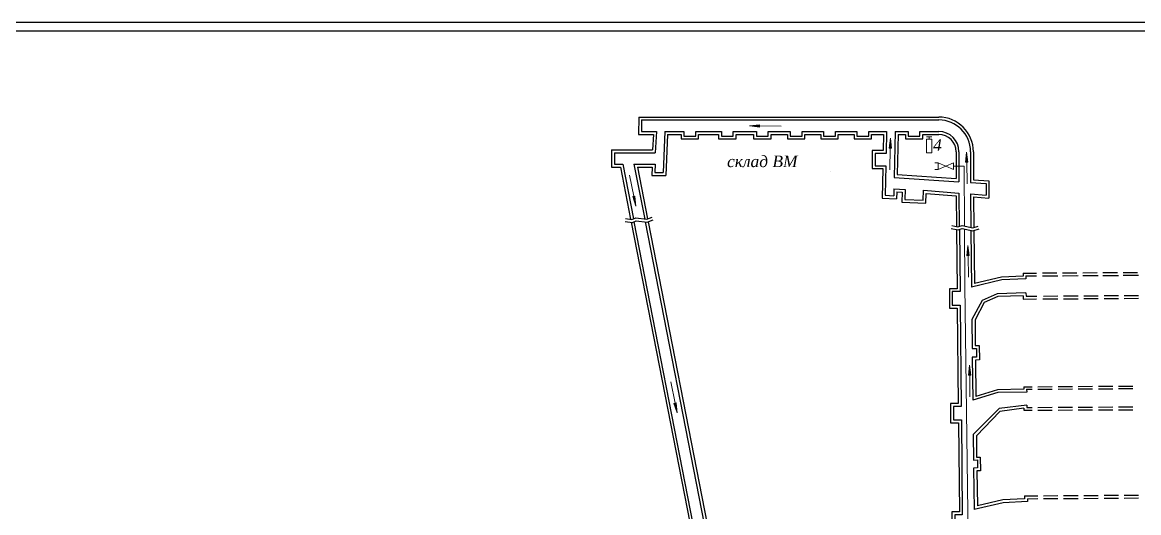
# Model space of a CAD drawing. Header units: millimetres. Extents: x -233 to 1249, y -32 to 414.
# Drawn here: x 20.4 to 407.6, y 243.5 to 413.7 of the extents above; entities that cross this region are included whole.
import ezdxf

# ---------------------------------------------------------------- set-up
doc = ezdxf.new("R2010")
doc.units = ezdxf.units.MM
doc.layers.add('ПОТ', color=1, linetype='Continuous', lineweight=20)
doc.layers.add('Струя', color=1, linetype='Continuous', lineweight=20)
doc.styles.get("Standard").update_dxf_attribs({"font": 'timesi.ttf'})

msp = doc.modelspace()

# ---------------------------------------------------------------- hatches: boundary and pattern name
at = {"layer": 'Струя'}
for color, points in [(1, [(276.11, 377.33), (276.12, 378.14), (272.64, 377.75)]), (1, [(321.07, 370.03), (321.88, 370), (321.56, 373.49)]), (1, [(347.58, 365.13), (348.4, 365.15), (347.9, 368.62)]), (5, [(232.91, 353.41), (232.11, 353.24), (233.21, 349.92)]), (1, [(348.05, 332.7), (348.87, 332.72), (348.37, 336.19)]), (1, [(348.62, 291.27), (349.43, 291.28), (348.99, 294.75)]), (5, [(247.21, 281.61), (246.41, 281.44), (247.51, 278.12)])]:
    msp.add_hatch(color=color, dxfattribs=at).paths.add_polyline_path(points)

# ---------------------------------------------------------------- linework, layer by layer
at = {"lineweight": 30}
msp.add_line((-233.35, 413.68), (1248.75, 413.68), dxfattribs=at)
for p, q in [((-230.35, 410.68), (1245.75, 410.68)), ((234.24, 380.79), (234.1, 374.79)), ((234.24, 380.79), (338.29, 380.79)), ((235.22, 379.79), (235.12, 375.79)), ((235.22, 379.79), (338.29, 379.79)), ((235.12, 375.79), (240.32, 375.79)), ((235.12, 375.79), (240.32, 375.79)), ((240.32, 375.79), (239.96, 368.41)), ((243.25, 375.79), (242.68, 361.59)), ((243.25, 375.79), (249.9, 375.79)), ((243.33, 375.79), (249.9, 375.79)), ((249.9, 375.79), (249.9, 374.2)), ((253.98, 374.2), (253.98, 375.79)), ((253.98, 375.79), (262.9, 375.79)), ((253.98, 375.79), (262.9, 375.79)), ((262.9, 375.79), (262.9, 374.2)), ((266.98, 374.2), (266.98, 375.79)), ((266.98, 375.79), (275.04, 375.79)), ((266.98, 375.79), (275.04, 375.79)), ((275.04, 375.79), (275.04, 374.2)), ((279.11, 374.2), (279.11, 375.79)), ((279.11, 375.79), (286.78, 375.79)), ((279.11, 375.79), (286.78, 375.79)), ((286.78, 375.79), (286.78, 374.2)), ((290.86, 374.2), (290.86, 375.79)), ((290.86, 375.79), (298.34, 375.79)), ((290.86, 375.79), (298.34, 375.79)), ((298.34, 375.79), (298.34, 374.2)), ((302.41, 374.2), (302.41, 375.79)), ((302.41, 375.79), (309.9, 375.79)), ((302.41, 375.79), (309.9, 375.79)), ((309.9, 375.79), (309.9, 374.2)), ((313.98, 374.2), (313.98, 375.79)), ((313.98, 375.79), (320.19, 375.79)), ((313.98, 375.79), (320.19, 375.79)), ((320.19, 375.79), (320.01, 368.21)), ((323.19, 375.79), (322.82, 359.88)), ((323.19, 375.79), (327.7, 375.79)), ((323.19, 375.79), (327.7, 375.79)), ((327.7, 375.79), (327.7, 374.2)), ((331.77, 374.2), (331.77, 375.79)), ((331.77, 375.79), (338.29, 375.79)), ((331.77, 375.79), (337.73, 375.79)), ((234.1, 374.79), (239.3, 374.79)), ((239.3, 374.79), (238.98, 369.41)), ((244.21, 374.79), (243.64, 360.57)), ((244.21, 374.79), (248.9, 374.79)), ((248.9, 374.79), (248.9, 373.2)), ((248.9, 373.2), (254.98, 373.2)), ((249.9, 374.2), (253.98, 374.2)), ((254.98, 373.2), (254.98, 374.79)), ((254.98, 374.79), (261.9, 374.79)), ((261.9, 374.79), (261.9, 373.2)), ((261.9, 373.2), (267.98, 373.2)), ((262.9, 374.2), (266.98, 374.2)), ((267.98, 373.2), (267.98, 374.79)), ((267.98, 374.79), (274.04, 374.79)), ((274.04, 374.79), (274.04, 373.2)), ((274.04, 373.2), (280.11, 373.2)), ((275.04, 374.2), (279.11, 374.2)), ((280.11, 373.2), (280.11, 374.79)), ((280.11, 374.79), (285.78, 374.79)), ((285.78, 374.79), (285.78, 373.2)), ((285.78, 373.2), (291.86, 373.2)), ((286.78, 374.2), (290.86, 374.2)), ((291.86, 373.2), (291.86, 374.79)), ((291.86, 374.79), (297.34, 374.79)), ((297.34, 374.79), (297.34, 373.2)), ((297.34, 373.2), (303.41, 373.2)), ((298.34, 374.2), (302.41, 374.2)), ((303.41, 373.2), (303.41, 374.79)), ((303.41, 374.79), (308.9, 374.79)), ((308.9, 374.79), (308.9, 373.2)), ((308.9, 373.2), (314.98, 373.2)), ((309.9, 374.2), (313.98, 374.2)), ((314.98, 373.2), (314.98, 374.79)), ((314.98, 374.79), (319.17, 374.79)), ((319.17, 374.79), (319.04, 369.21)), ((324.17, 374.79), (323.84, 360.82)), ((324.17, 374.79), (326.7, 374.79)), ((326.7, 374.79), (326.7, 373.2)), ((326.7, 373.2), (332.77, 373.2)), ((327.7, 374.2), (331.77, 374.2)), ((332.77, 373.2), (332.77, 374.79)), ((332.77, 374.79), (338.29, 374.79)), ((224.8, 369.41), (238.98, 369.41)), ((224.8, 369.41), (224.8, 363.39)), ((225.8, 368.41), (239.96, 368.41)), ((225.8, 368.41), (225.8, 364.41)), ((319.04, 369.21), (315.18, 369.21)), ((315.18, 369.21), (315.18, 362.93)), ((320.01, 368.21), (316.18, 368.21)), ((316.18, 368.21), (316.18, 363.93)), ((344.29, 368.79), (344.29, 359.43)), ((345.29, 368.79), (345.29, 358.36)), ((349.29, 368.79), (349.29, 358.09)), ((350.29, 368.79), (350.29, 359.02)), ((225.8, 364.41), (228.68, 364.41)), ((228.68, 364.41), (232.37, 345.49)), ((232.57, 364.41), (236.28, 345.43)), ((232.57, 364.41), (239.86, 364.41)), ((239.86, 364.41), (239.8, 361.59)), ((224.8, 363.39), (227.86, 363.39)), ((227.86, 363.39), (231.38, 345.35)), ((233.79, 363.39), (237.29, 345.45)), ((233.79, 363.39), (238.84, 363.39)), ((233.79, 363.39), (238.84, 363.39)), ((238.84, 363.39), (238.77, 360.57)), ((238.77, 360.57), (243.64, 360.57)), ((238.77, 360.57), (243.64, 360.57)), ((239.8, 361.59), (242.68, 361.59)), ((300.58, 361.76), (300.58, 361.76)), ((315.18, 362.93), (318.87, 362.93)), ((316.18, 363.93), (319.9, 363.93)), ((318.87, 362.93), (318.65, 352.72)), ((319.9, 363.93), (319.67, 353.65)), ((323.84, 360.82), (344.29, 359.43)), ((322.82, 359.88), (345.29, 358.36)), ((349.29, 358.09), (354.67, 357.72)), ((350.29, 359.02), (355.67, 358.66)), ((354.67, 357.72), (354.67, 353.73)), ((355.67, 358.66), (355.67, 352.65)), ((318.65, 352.72), (323.64, 352.38)), ((319.67, 353.65), (322.67, 353.44)), ((322.72, 355.88), (322.67, 353.44)), ((322.72, 355.88), (326.61, 355.62)), ((323.7, 354.81), (323.64, 352.38)), ((323.7, 354.81), (325.58, 354.69)), ((325.58, 354.69), (325.49, 351.3)), ((326.61, 355.62), (326.51, 352.18)), ((332.85, 351.97), (332.94, 355.41)), ((332.94, 355.41), (345.29, 354.45)), ((333.82, 350.96), (333.91, 354.34)), ((333.91, 354.34), (344.29, 353.53)), ((344.29, 353.53), (344.4, 342.82)), ((345.29, 354.45), (345.41, 342.86)), ((349.29, 354.15), (349.43, 342.53)), ((349.29, 354.15), (354.67, 353.73)), ((350.31, 353.07), (355.67, 352.65)), ((350.31, 353.07), (350.45, 342.52)), ((325.49, 351.3), (333.82, 350.96)), ((326.51, 352.18), (332.85, 351.97)), ((229.67, 345.56), (231.87, 345.29)), ((231.87, 345.29), (233.25, 345.84)), ((232, 344.26), (233.38, 344.81)), ((233.25, 345.84), (236.99, 345.34)), ((233.38, 344.81), (237.11, 344.31)), ((236.99, 345.34), (238.87, 346.07)), ((237.11, 344.31), (239.24, 345.13)), ((229.55, 344.57), (232, 344.26)), ((231.58, 344.31), (260.99, 193.53)), ((232.57, 344.49), (262.25, 192.31)), ((236.48, 344.4), (287.72, 81.92)), ((237.49, 344.46), (288.85, 81.34)), ((342.58, 342.16), (345, 341.68)), ((342.77, 343.14), (344.94, 342.71)), ((344.94, 342.71), (346.36, 343.17)), ((345, 341.68), (346.42, 342.14)), ((346.36, 343.17), (350.06, 342.4)), ((346.42, 342.14), (350.11, 341.37)), ((349.44, 341.51), (349.67, 321.8)), ((350.06, 342.4), (351.99, 343)), ((350.11, 341.37), (352.28, 342.04)), ((350.46, 341.48), (350.71, 323.07)), ((359.99, 325.26), (350.71, 323.07)), ((367.5, 325.6), (359.99, 325.26)), ((367.5, 326.66), (372.23, 326.69)), ((367.5, 326.66), (367.5, 325.6)), ((368.5, 325.66), (372.23, 325.69)), ((368.5, 325.66), (368.51, 324.64)), ((374.23, 326.7), (379.23, 326.74)), ((374.23, 325.7), (379.23, 325.74)), ((374.6, 325.7), (379.6, 325.74)), ((381.23, 326.75), (386.23, 326.78)), ((381.23, 325.75), (386.23, 325.78)), ((381.6, 325.75), (386.6, 325.78)), ((388.23, 326.8), (393.23, 326.83)), ((388.23, 325.8), (393.23, 325.83)), ((388.6, 325.8), (393.6, 325.83)), ((395.23, 326.84), (400.23, 326.88)), ((395.23, 325.84), (400.23, 325.88)), ((395.6, 325.85), (400.6, 325.88)), ((402.23, 326.89), (407.23, 326.92)), ((402.23, 325.89), (407.23, 325.92)), ((402.6, 325.89), (407.6, 325.93)), ((360.13, 324.27), (349.67, 321.8)), ((368.51, 324.64), (360.13, 324.27)), ((358.5, 319.48), (353.29, 317.21)), ((358.72, 318.49), (354.01, 316.43)), ((368.54, 319.76), (358.5, 319.48)), ((367.55, 318.73), (358.72, 318.49)), ((367.55, 318.73), (367.56, 317.66)), ((367.56, 317.66), (372.19, 317.69)), ((368.54, 319.76), (368.55, 318.66)), ((368.55, 318.66), (372.29, 318.69)), ((374.34, 317.7), (379.6, 317.74)), ((374.6, 318.7), (379.6, 318.74)), ((381.6, 318.75), (386.6, 318.78)), ((381.6, 317.75), (386.6, 317.78)), ((388.6, 318.8), (393.6, 318.83)), ((388.6, 317.8), (393.6, 317.83)), ((395.6, 318.85), (400.6, 318.88)), ((395.6, 317.85), (400.6, 317.88)), ((402.6, 318.89), (407.6, 318.93)), ((402.6, 317.89), (407.6, 317.93)), ((353.29, 317.21), (349.79, 310.54)), ((354.01, 316.43), (350.86, 310.43)), ((349.79, 310.54), (349.86, 300.49)), ((350.86, 310.43), (350.93, 301.51)), ((349.9, 297.47), (350.08, 282.57)), ((350.99, 296.49), (351.17, 283.85)), ((367.77, 287.2), (370.64, 287.22)), ((367.77, 287.2), (367.77, 286.33)), ((372.64, 287.24), (377.64, 287.28)), ((379.64, 287.29), (384.64, 287.33)), ((386.64, 287.34), (391.64, 287.38)), ((393.64, 287.39), (398.64, 287.43)), ((393.64, 286.51), (398.64, 286.55)), ((400.64, 287.45), (405.64, 287.48)), ((400.64, 286.56), (405.64, 286.6)), ((358.75, 285.21), (350.08, 282.57)), ((358.61, 286.2), (351.17, 283.85)), ((367.77, 286.33), (358.61, 286.2)), ((368.78, 285.37), (358.75, 285.21)), ((368.77, 286.34), (370.64, 286.36)), ((368.77, 286.34), (368.78, 285.37)), ((372.64, 286.37), (377.64, 286.4)), ((379.64, 286.42), (384.64, 286.45)), ((386.64, 286.47), (391.64, 286.5)), ((359.23, 279.67), (350.25, 270.64)), ((368.81, 280.8), (359.23, 279.67)), ((367.81, 279.78), (359.45, 278.68)), ((367.81, 279.78), (367.82, 279.07)), ((367.82, 279.07), (370.64, 279.09)), ((368.81, 280.8), (368.81, 280.06)), ((368.81, 280.06), (370.64, 280.07)), ((372.64, 280.08), (377.64, 280.11)), ((372.64, 279.1), (377.64, 279.12)), ((379.64, 280.12), (384.64, 280.14)), ((379.64, 279.13), (384.64, 279.16)), ((386.64, 280.15), (391.64, 280.18)), ((386.64, 279.17), (391.64, 279.19)), ((393.64, 280.19), (398.64, 280.21)), ((393.64, 279.21), (398.64, 279.23)), ((400.64, 280.22), (405.64, 280.25)), ((400.64, 279.24), (405.64, 279.27)), ((359.45, 278.68), (351.39, 270.24)), ((350.25, 270.64), (350.29, 261.8)), ((351.39, 270.24), (351.41, 262.82)), ((350.33, 259.02), (350.52, 244.59)), ((351.48, 258.04), (351.68, 245.89)), ((360.51, 247.97), (351.68, 245.89)), ((368.02, 248.31), (360.51, 247.97)), ((368.02, 249.36), (372.6, 249.4)), ((368.02, 249.36), (368.02, 248.31)), ((369.02, 248.37), (372.6, 248.4)), ((369.02, 248.37), (369.03, 247.35)), ((374.6, 249.41), (379.6, 249.44)), ((374.6, 248.41), (379.6, 248.44)), ((381.6, 249.46), (386.6, 249.49)), ((381.6, 248.46), (386.6, 248.49)), ((388.6, 249.5), (393.6, 249.54)), ((388.6, 248.5), (393.6, 248.54)), ((395.6, 249.55), (400.6, 249.58)), ((395.6, 248.55), (400.6, 248.58)), ((402.6, 249.6), (407.6, 249.63)), ((402.6, 248.6), (407.6, 248.63)), ((360.65, 246.98), (350.52, 244.59)), ((369.03, 247.35), (360.65, 246.98))]:
    msp.add_line(p, q)
for points in [[(344.41, 341.8), (344.63, 321.24), (341.95, 321.24), (341.95, 314.53), (344.71, 314.53)], [(345.42, 341.82), (345.65, 320.24), (342.95, 320.24), (342.95, 315.53), (345.7, 315.53)], [(344.71, 314.53), (345.03, 281.4), (342.34, 281.4), (342.34, 274.69), (345.13, 274.69)], [(345.7, 315.53), (346.05, 280.4), (343.34, 280.4), (343.34, 275.69), (346.12, 275.69)], [(349.86, 300.49), (351.34, 300.52), (351.4, 297.5), (349.9, 297.47)], [(350.93, 301.51), (352.33, 301.54), (352.42, 296.52), (350.99, 296.49)], [(346.12, 275.69), (346.43, 242.79), (343.84, 242.79), (343.84, 238.08), (346.51, 238.08)], [(345.13, 274.69), (345.42, 243.79), (342.84, 243.79), (342.84, 237.08), (345.52, 237.08)], [(350.29, 261.8), (351.67, 261.83), (351.72, 259.05), (350.33, 259.02)], [(351.41, 262.82), (352.65, 262.84), (352.74, 258.06), (351.48, 258.04)]]:
    msp.add_lwpolyline(points)
for radius in [12, 11, 7, 6]:
    msp.add_arc((338.29, 368.79), radius, 0, 90)
at = {"layer": 'ПОТ'}
for p, q in [((334.05, 373.89), (335.87, 373.89)), ((334.96, 373.15), (334.96, 373.89)), ((338.05, 364.87), (336.9, 364.87)), ((338.05, 362.6), (343.37, 364.87)), ((338.05, 364.87), (343.37, 362.6)), ((338.05, 362.6), (336.9, 362.6)), ((347.05, 363.74), (343.37, 363.74)), ((347.19, 343), (347.05, 363.74)), ((347.33, 322.26), (347.2, 341.97)), ((348.12, 261.28), (347.33, 322.26)), ((348.96, 203.46), (348.12, 261.28))]:
    msp.add_line(p, q, dxfattribs=at)
msp.add_lwpolyline([(334.05, 373.15), (335.87, 373.15), (335.87, 368.45), (334.05, 368.45)], close=True, dxfattribs=at)
for points in [[(338.05, 362.6), (338.05, 364.87)], [(343.37, 364.87), (343.37, 362.6)]]:
    msp.add_lwpolyline(points, dxfattribs=at)
at = {"layer": 'Струя'}
for p, q in [((272.64, 377.75), (276.12, 378.14)), ((272.64, 377.75), (276.11, 377.33)), ((276.12, 378.14), (276.11, 377.33)), ((283.62, 377.7), (276.11, 377.73)), ((321.56, 373.49), (321.07, 370.03)), ((321.56, 373.49), (321.88, 370)), ((321.88, 370), (321.07, 370.03)), ((321.28, 362.51), (321.48, 370.01)), ((347.9, 368.62), (347.58, 365.13)), ((347.9, 368.62), (348.4, 365.15)), ((348.4, 365.15), (347.58, 365.13)), ((348.18, 357.64), (347.99, 365.14)), ((348.37, 336.19), (348.05, 332.7)), ((348.37, 336.19), (348.87, 332.72)), ((348.87, 332.72), (348.05, 332.7)), ((348.65, 325.21), (348.46, 332.71)), ((348.99, 294.75), (348.62, 291.27)), ((348.99, 294.75), (349.43, 291.28)), ((349.43, 291.28), (348.62, 291.27)), ((349.1, 283.77), (349.02, 291.27))]:
    msp.add_line(p, q, dxfattribs=at)
at = {"layer": 'Струя', "color": 5}
for p, q in [((231, 360.68), (232.51, 353.33)), ((232.11, 353.24), (232.91, 353.41)), ((233.21, 349.92), (232.11, 353.24)), ((233.21, 349.92), (232.91, 353.41)), ((245.3, 288.88), (246.81, 281.52)), ((246.41, 281.44), (247.21, 281.61)), ((247.51, 278.12), (246.41, 281.44)), ((247.51, 278.12), (247.21, 281.61))]:
    msp.add_line(p, q, dxfattribs=at)

# ---------------------------------------------------------------- texts
msp.add_text('склад ВМ', height=4).set_placement((264.85, 363.44))
at = {"layer": 'ПОТ'}
msp.add_text('4', height=4, dxfattribs=at).set_placement((336.31, 369.09))

doc.saveas('drawing.dxf')
